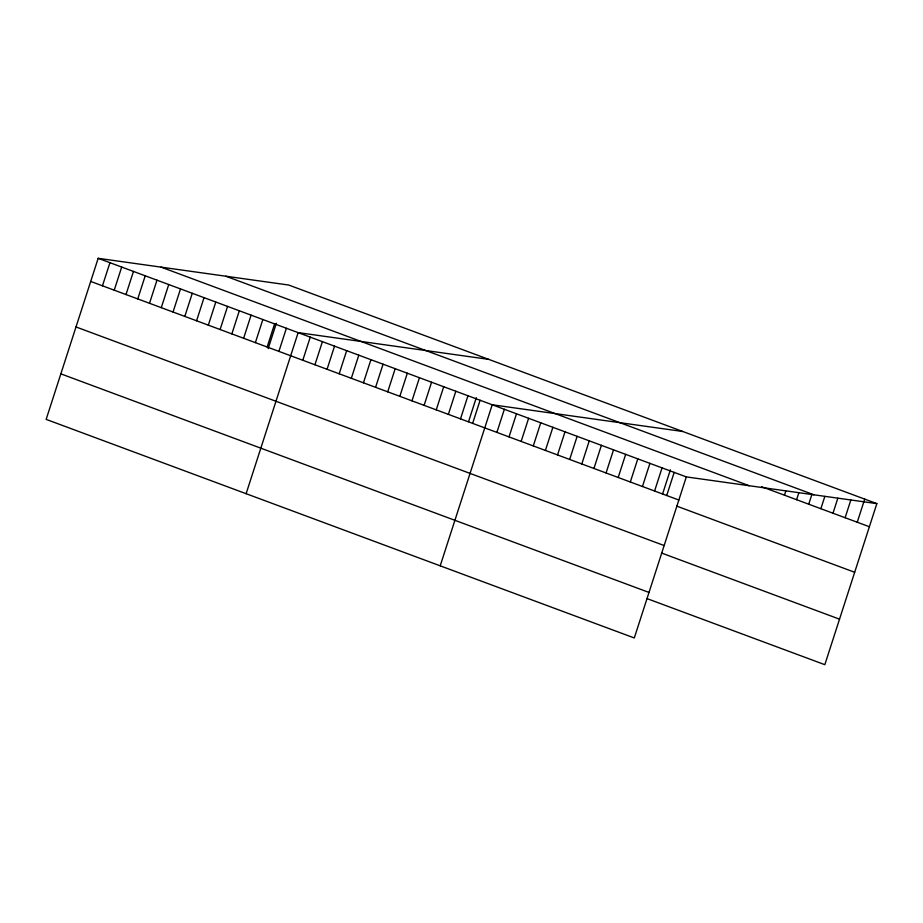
<?xml version="1.0" encoding="UTF-8"?>
<svg xmlns="http://www.w3.org/2000/svg" width="923" height="923" viewBox="0 0 923 923"><rect width="100%" height="100%" fill="white"/><g stroke="black" fill="none" stroke-linecap="round" stroke-linejoin="round"><path stroke-width="1.38" d="M876.85 503.623L288.703 285.034L98.173 258.313L46.15 419.377L634.297 637.966L686.32 476.903L876.85 503.623L824.827 664.687L646.919 598.565M102.465 285.807L109.941 262.686M114.233 290.168L121.698 267.059M125.99 294.541L133.466 271.42M137.758 298.914L145.223 275.792M149.514 303.286L156.991 280.165M161.283 307.659L168.747 284.538M173.039 312.032L180.516 288.911M184.808 316.404L192.272 293.283M196.576 320.777L204.041 297.656M208.333 325.15L215.797 302.029M220.101 329.523L227.566 306.401M231.858 333.895L239.322 310.774M243.626 338.268L251.091 315.147M255.383 342.629L262.847 319.52M267.151 347.002L274.616 323.881M268.166 348.617L276.335 323.327M278.908 351.375L286.384 328.253M246.118 493.701L298.141 332.626L488.671 359.359M302.802 360.258L310.266 337.137M314.939 364.77L322.404 341.648M327.065 369.281L334.53 346.16M339.191 373.78L346.667 350.659M351.328 378.292L358.793 355.17M363.454 382.803L370.919 359.682M375.592 387.314L383.057 364.193M387.718 391.814L395.182 368.692M399.844 396.325L407.32 373.204M411.981 400.836L419.446 377.715M424.107 405.347L431.572 382.226M436.244 409.847L443.709 386.725M448.37 414.358L455.835 391.237M460.496 418.869L467.973 395.748M468.549 421.673L476.303 397.651M472.634 423.38L480.098 400.259M440.202 565.834L492.224 404.77L682.766 431.491M496.886 432.391L504.362 409.27M509.023 436.902L516.488 413.781M521.149 441.413L528.625 418.292M533.286 445.924L540.751 422.803M545.412 450.424L552.877 427.303M557.538 454.935L565.014 431.814M569.676 459.446L577.14 436.325M581.802 463.957L589.266 440.836M593.939 468.457L601.404 445.336M606.065 472.968L613.53 449.847M618.191 477.479L625.667 454.358M630.328 481.991L637.793 458.869M642.454 486.49L649.919 463.369M654.592 491.001L662.056 467.88M662.633 493.805L670.398 469.784M666.718 495.513L674.182 472.391M784.469 495.19L785.785 491.105M796.595 499.689L798.799 492.894M808.733 504.2L811.802 494.682M820.859 508.711L824.816 496.47M832.996 513.223L837.819 498.258M845.122 517.734L850.833 500.047M857.248 522.233L864.724 499.112M225.835 276.219L813.971 494.809M761.556 486.675L869.385 526.745M161.052 267.128L749.188 485.717M98.173 258.313L686.32 476.903M90.708 281.434L678.843 500.024M676.767 506.139L854.675 572.272M75.998 326.95L664.145 545.539M661.618 553.05L839.526 619.171M60.849 373.85L648.996 592.439"/></g></svg>
